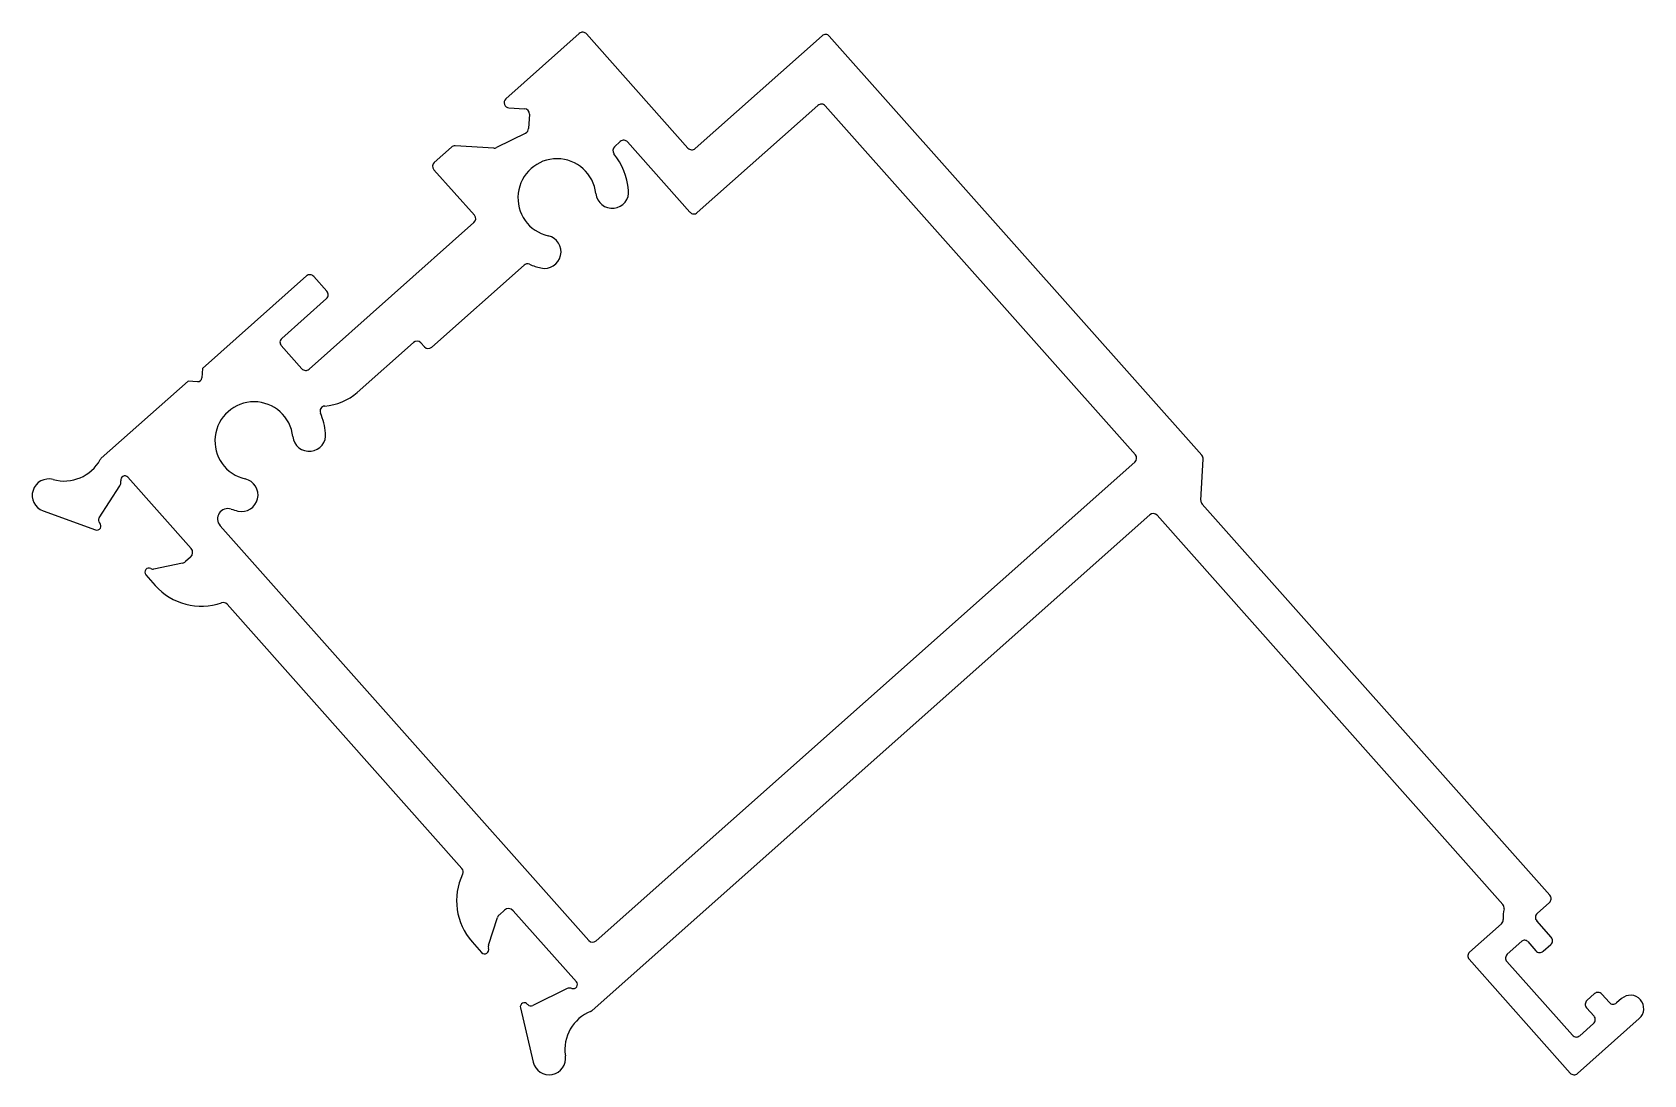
# Model space of a CAD drawing. Header units: inches. Extents: x -45.8 to 32.6, y -1.2 to 49.5.
import ezdxf

# ---------------------------------------------------------------- set-up
doc = ezdxf.new("R2010")
doc.units = ezdxf.units.IN
doc.header["$MEASUREMENT"] = 0
doc.layers.add('BEAD', color=152, linetype='Continuous')

msp = doc.modelspace()

# ---------------------------------------------------------------- linework, layer by layer
at = {"layer": 'BEAD', "color": 7, "linetype": 'Continuous', "lineweight": -2}
for p, q in [((-19.167, 49.403), (-22.741, 46.226)), ((-13.884, 43.836), (-18.814, 49.382)), ((-7.365, 49.296), (-13.532, 43.815)), ((11.1, 28.896), (-7.012, 49.275)), ((-22.589, 45.79), (-21.831, 45.745)), ((-21.593, 45.477), (-21.634, 44.777)), ((-7.565, 45.907), (-13.432, 40.692)), ((7.866, 28.922), (-7.212, 45.887)), ((-25.385, 43.876), (-26.215, 43.139)), ((-23.317, 43.829), (-25.201, 43.94)), ((-21.774, 44.565), (-23.188, 43.856)), ((-17.174, 44.149), (-17.453, 43.901)), ((-13.785, 40.713), (-16.821, 44.129)), ((-26.236, 42.78), (-24.268, 40.566)), ((-24.289, 40.207), (-32.305, 33.083)), ((-32.431, 37.613), (-37.489, 33.118)), ((-21.854, 38.137), (-26.341, 34.149)), ((-31.434, 36.867), (-32.078, 37.592)), ((-33.634, 34.578), (-31.455, 36.514)), ((-32.658, 33.104), (-33.654, 34.225)), ((-27.229, 34.383), (-29.963, 31.954)), ((-26.7, 34.17), (-26.871, 34.362)), ((-37.489, 33.118), (-37.516, 32.665)), ((-38.183, 32.501), (-42.404, 28.75)), ((-37.731, 32.474), (-38.183, 32.501)), ((-18.351, 5.282), (7.845, 28.564)), ((11.046, 26.704), (11.164, 28.712)), ((-41.112, 27.826), (-38.039, 24.368)), ((-42.51, 25.855), (-41.497, 27.415)), ((-45.236, 26.194), (-42.687, 25.269)), ((-18.542, 1.901), (8.567, 25.995)), ((8.92, 25.975), (25.732, 7.059)), ((28.017, 7.499), (11.109, 26.523)), ((-36.629, 25.472), (-18.703, 5.303)), ((-38.452, 23.653), (-39.851, 23.365)), ((-38.064, 23.945), (-38.313, 23.723)), ((-40.239, 23.081), (-39.779, 22.563)), ((-36.291, 21.65), (-24.875, 8.805)), ((27.398, 6.615), (27.996, 7.146)), ((-23.589, 5.069), (-23.139, 6.424)), ((-23.054, 6.554), (-22.804, 6.776)), ((-22.381, 6.751), (-19.307, 3.293)), ((25.663, 6.116), (24.114, 4.74)), ((28.088, 5.462), (27.377, 6.262)), ((-24.377, 5.234), (-23.917, 4.716)), ((25.95, 4.632), (26.66, 5.263)), ((26.942, 5.246), (27.341, 4.798)), ((27.694, 4.777), (28.067, 5.109)), ((24.093, 4.387), (29.009, -1.144)), ((29.118, 0.691), (25.929, 4.279)), ((-19.76, 2.959), (-21.428, 2.135)), ((30.193, 2.717), (29.819, 2.385)), ((30.911, 2.285), (30.546, 2.696)), ((31.502, 2.475), (31.264, 2.265)), ((-22.031, 2.029), (-21.413, -0.611)), ((29.799, 2.032), (30.164, 1.621)), ((29.362, -1.165), (32.365, 1.504)), ((30.143, 1.268), (29.47, 0.67))]:
    msp.add_line(p, q, dxfattribs=at)
for centre, radius, start, end in [((-19.001, 49.216), 0.25, 41.62996, 131.63004), ((-7.199, 49.109), 0.25, 41.62996, 131.63004), ((-22.575, 46.039), 0.25, 131.62995, 266.63001), ((-21.846, 45.491), 0.254, 356.63004, 86.63), ((-7.398, 45.72), 0.25, 41.62996, 131.63004), ((-21.888, 44.792), 0.254, 296.62999, 356.63004), ((-25.216, 43.686), 0.254, 86.63, 131.63), ((-17.287, 43.714), 0.25, 131.63019, 217.80761), ((-17.007, 43.963), 0.25, 41.62996, 131.63004), ((-26.046, 42.949), 0.254, 131.63, 221.63), ((-23.302, 44.083), 0.254, 266.63, 296.62999), ((-20.25, 41.415), 1.9, 6.19905, 257.06095), ((-20.25, 41.415), 3.5, 6.19902, 37.80746), ((-13.698, 44.002), 0.25, 221.62996, 311.63004), ((-17.565, 41.707), 0.8, 186.19907, 6.19907), ((-24.458, 40.397), 0.254, 311.63, 41.63), ((-13.598, 40.879), 0.25, 221.62996, 311.63004), ((-20.854, 38.784), 0.8, 257.06093, 77.06093), ((-32.265, 37.426), 0.25, 41.62996, 131.63004), ((-21.685, 37.947), 0.254, 67.51811, 131.63), ((-20.25, 41.415), 3.5, 247.51811, 257.06092), ((-31.621, 36.701), 0.25, 311.62996, 41.63004), ((-33.468, 34.391), 0.25, 131.62996, 221.63004), ((-27.061, 34.193), 0.254, 41.63, 131.63), ((-26.51, 34.338), 0.254, 221.63, 311.63), ((-32.471, 33.27), 0.25, 221.62996, 311.63004), ((-37.719, 32.677), 0.203, 266.63, 356.63), ((-34.98, 29.595), 1.9, 6.19905, 257.06095), ((-31.724, 33.934), 2.65, 274.0313, 311.62998), ((-31.52, 31.041), 0.25, 94.03121, 202.68173), ((-34.98, 29.595), 3.5, 6.19899, 22.68178), ((-32.296, 29.887), 0.8, 186.19904, 6.19904), ((-44.212, 29.643), 2, 254.43616, 331.31781), ((-42.238, 28.563), 0.25, 131.63, 151.31781), ((7.676, 28.754), 0.254, 311.63, 41.63), ((10.911, 28.727), 0.254, 356.62999, 41.63), ((-44.963, 26.946), 0.8, 74.43616, 250.06642), ((-41.748, 27.579), 0.3, 326.98742, 13.23102), ((-41.261, 27.693), 0.2, 41.63, 193.23102), ((-35.584, 26.964), 0.8, 257.06096, 77.06096), ((11.295, 26.689), 0.25, 176.63005, 221.62996), ((-42.343, 25.747), 0.2, 146.98742, 226.3191), ((-36.256, 25.804), 0.5, 71.3971, 221.63003), ((-34.98, 29.595), 3.5, 251.39716, 257.06095), ((8.733, 25.809), 0.25, 41.63, 131.63), ((-42.619, 25.457), 0.2, 250.06642, 46.3191), ((-38.263, 24.169), 0.3, 311.63, 41.63), ((-38.513, 23.947), 0.3, 281.62998, 311.63), ((-40.09, 23.214), 0.2, 60.22039, 221.63), ((-39.891, 23.561), 0.2, 240.22039, 281.62998), ((-37.537, 24.556), 3, 221.63005, 289.00953), ((-36.478, 21.484), 0.25, 41.63, 109.00953), ((-25.062, 8.639), 0.25, 334.25047, 41.63), ((-22.135, 7.227), 3, 154.25047, 221.62995), ((25.542, 6.89), 0.254, 347.11704, 41.62994), ((27.83, 7.333), 0.25, 311.62996, 41.63004), ((-22.854, 6.33), 0.3, 131.63, 161.63002), ((-22.605, 6.551), 0.3, 41.63, 131.63), ((25.494, 6.306), 0.254, 311.63003, 3.37339), ((27.564, 6.428), 1.82, 167.11714, 183.37329), ((27.564, 6.428), 0.25, 131.62996, 221.63004), ((-23.768, 4.849), 0.2, 221.63, 23.03961), ((-23.399, 5.006), 0.2, 161.63002, 203.03961), ((-18.517, 5.469), 0.25, 221.63, 311.63), ((24.28, 4.553), 0.25, 131.62996, 221.63004), ((26.793, 5.113), 0.2, 41.62996, 131.63004), ((27.527, 4.964), 0.25, 221.62996, 311.63004), ((27.901, 5.296), 0.25, 311.62996, 41.63004), ((26.116, 4.445), 0.25, 131.62996, 221.63004), ((-19.457, 3.16), 0.2, 250.02898, 41.63), ((-19.627, 2.69), 0.3, 70.02898, 116.27258), ((29.985, 2.198), 0.25, 131.62996, 221.63004), ((30.359, 2.53), 0.25, 41.62996, 131.63004), ((31.933, 1.989), 0.65, 311.63, 131.63), ((-21.837, 2.074), 0.2, 36.9409, 193.19358), ((-21.517, 2.315), 0.2, 216.9409, 296.27258), ((-17.867, 0.001), 2, 111.94878, 188.82384), ((-18.708, 2.088), 0.25, 291.94878, 311.63), ((29.977, 1.455), 0.25, 311.62996, 41.63004), ((31.098, 2.451), 0.25, 221.62996, 311.63004), ((29.304, 0.857), 0.25, 221.62996, 311.63004), ((-20.634, -0.428), 0.8, 193.19358, 8.82384), ((29.196, -0.978), 0.25, 221.62996, 311.63004)]:
    msp.add_arc(centre, radius, start, end, dxfattribs=at)

doc.saveas('drawing.dxf')
